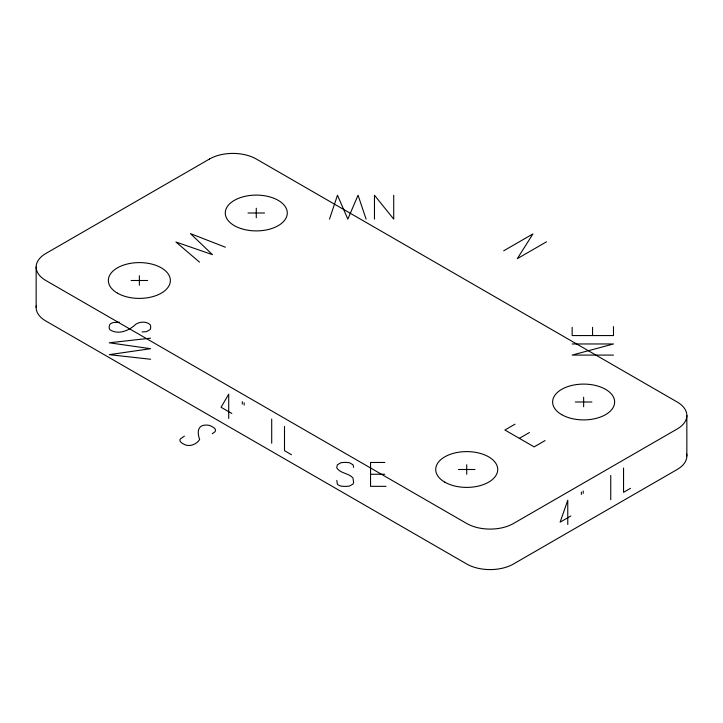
<?xml version="1.0" encoding="UTF-8"?>
<svg xmlns="http://www.w3.org/2000/svg" width="723" height="723" viewBox="0 0 723 723"><rect width="100%" height="100%" fill="white"/><g stroke="black" fill="none" stroke-linecap="round" stroke-linejoin="round"><path stroke-width="1.08" d="M329.489 219.123L337.478 195.228L347.826 219.123L358.048 195.228L366.1 219.123M503.678 250.818L532.914 233.936L517.297 258.671L546.525 241.798M184.419 436.123L180.434 438.843A6.634 3.832 0 0 0 180.416 441.717A15.246 8.803 0 0 0 186.606 445.296C191.541 446.326 197.09 443.669 199.656 439.467C196.421 430.546 198.509 423.696 208.884 425.278A15.246 8.803 0 0 1 215.083 428.856L215.535 430.293L215.02 431.739L212.264 433.764M514.975 424.193L504.898 430.013L534.125 446.886L545.061 440.578M519.331 438.346L529.408 432.526M570.872 515.969L560.108 522.178L567.772 500.235L567.772 524.509M630.537 488.305L623.551 492.345L623.551 468.061M150.601 338.156L109.263 342.792L150.601 348.694L109.263 354.659L150.601 359.259M248.007 213.005L264.546 213.005M131.098 280.497L147.637 280.497M119.485 322.25L113.339 322.548A6.634 3.832 0 0 0 109.806 324.573A15.246 8.803 0 0 0 109.806 329.634C117.985 335.336 129.372 330.619 135.834 324.202C139.946 321.518 146.272 321.247 150.068 324.573A15.246 8.803 0 0 1 150.068 329.634L146.507 331.64L142.07 331.947M572.155 343.967L613.484 343.967L572.155 355.083L613.484 355.083M575.363 401.997L591.902 401.997M384.799 462.467L370.547 462.467L370.547 486.335L386.01 486.335M458.454 469.498L474.993 469.498M370.547 474.252L384.799 474.252M225.359 247.212L190.456 233.619L212.454 254.659L175.924 242.006L199.512 262.133M231.821 413.484L221.066 407.275L228.721 394.171L228.721 418.445M291.496 454.722L284.501 450.682L284.501 426.407M686.85 415.499L686.85 455.996M613.484 326.633L613.484 335.562L572.155 335.562L572.155 327.329M610.745 475.454L610.745 499.738M592.562 327.329L592.562 335.562M583.633 397.225L583.633 406.769M583.208 490.989L583.208 493.384M581.364 492.056L581.364 494.442M466.724 464.726L466.724 474.27M393.719 195.255L393.719 219.123L374.469 195.255L374.469 219.123M353.61 467.401L353.077 464.835L349.598 462.774A15.246 8.803 0 0 0 340.831 462.774L337.325 464.835L336.728 467.799C340.199 473.565 348.82 472.996 352.996 478.066L353.61 482.476L353.077 483.985L349.598 486.028A15.246 8.803 0 0 1 340.831 486.028A6.634 3.832 0 0 1 337.325 483.985L336.819 480.434M271.703 419.015L271.703 443.289M256.276 208.233L256.276 217.777M244.157 402.747L244.157 405.142M242.322 401.69L242.322 404.076M139.367 275.725L139.367 285.278M36.15 267.004L36.15 307.501M686.669 454.008A33.068 19.087 0 0 1 677.162 469.498L513.484 563.994A33.068 19.087 0 0 1 466.724 563.994L45.838 321.003A33.068 19.087 0 0 1 36.331 305.513M209.516 159.006L45.838 253.502A33.068 19.087 0 0 0 45.838 280.497L466.724 523.497A33.068 19.087 0 0 0 513.484 523.497L677.162 429.001A33.068 19.087 0 0 0 677.162 401.997L256.276 159.006A33.068 19.087 0 0 0 209.516 159.006M240.777 228.504A30.999 17.894 0 0 0 287.284 213.005A30.999 17.894 0 0 0 240.777 197.506A30.999 17.894 0 0 0 240.777 228.504M444.799 482.151A30.999 17.894 0 0 0 496.665 474.134A30.999 17.894 0 0 0 458.698 452.209A30.999 17.894 0 0 0 444.799 482.151M561.717 414.659A30.999 17.894 0 0 0 613.583 406.633A30.999 17.894 0 0 0 575.607 384.708A30.999 17.894 0 0 0 561.717 414.659M117.442 293.158A30.999 17.894 0 0 0 169.309 285.133A30.999 17.894 0 0 0 131.342 263.208A30.999 17.894 0 0 0 117.442 293.158"/></g></svg>
